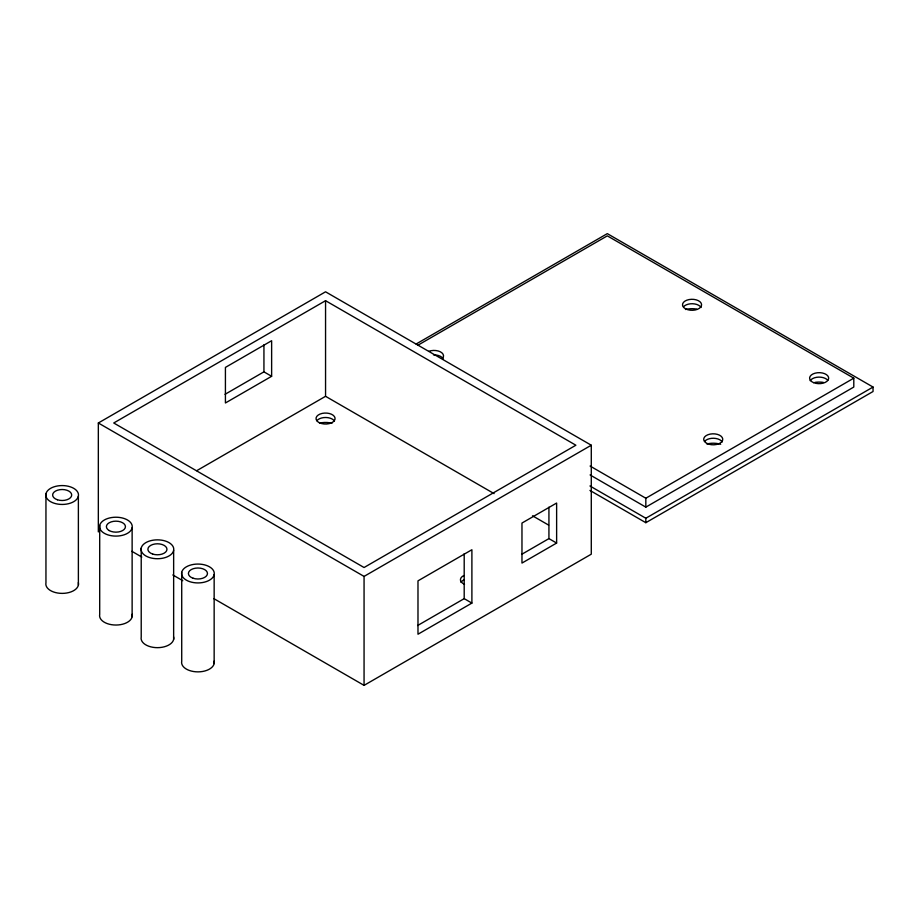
<?xml version="1.0" encoding="UTF-8"?>
<svg xmlns="http://www.w3.org/2000/svg" width="919" height="919" viewBox="0 0 919 919"><rect width="100%" height="100%" fill="white"/><g stroke="black" fill="none" stroke-linecap="round" stroke-linejoin="round"><path stroke-width="1.38" d="M98.333 531.94L98.333 422.993L325.556 291.805L591.285 445.221L591.285 554.18L364.062 685.367L213.817 598.614M325.556 300.697L113.738 422.993L364.062 567.517L575.88 445.221L325.556 300.697L325.556 396.307L494.089 493.618M225.017 394.32L263.937 371.85L271.633 376.296L271.633 340.719L225.419 367.405L225.419 402.981L271.633 376.296M196.723 470.689L325.556 396.307M416.1 344.028L607.31 233.633L873.05 387.06L873.05 391.505L645.827 522.693L589.952 490.424M417.915 345.211L607.31 235.861L853.797 378.168L853.797 387.06L645.827 507.127L590.09 474.951M98.333 422.993L364.062 576.408L591.285 445.221M521.693 554.341L548.93 538.614L556.627 543.06L556.627 503.038L521.969 523.049L521.969 563.071L556.627 543.06M417.628 625.529L464.198 598.648L471.895 603.094L471.895 549.734L417.984 580.854L417.984 634.225L471.895 603.094M590.09 466.048L645.827 498.236L853.797 378.168M589.952 485.979L645.827 518.247L873.05 387.06M532.515 515.8L548.62 525.094M131.854 551.297L141.79 557.04M172.841 574.961L182.766 580.693M645.827 498.236L645.827 507.127M645.827 518.247L645.827 522.693M548.93 507.162L548.93 538.614M464.198 553.709L464.198 598.648M364.062 576.408L364.062 685.367M263.937 344.809L263.937 371.85M214.15 574.651A16.335 9.431 0 0 1 188.096 581.026A16.335 9.431 0 0 1 191.554 564.806A16.335 9.431 0 0 1 214.15 574.651L214.15 663.587M181.721 572.342L181.721 661.289A16.335 9.431 0 0 0 198.067 671.869A16.335 9.431 0 0 0 214.116 661.129M173.645 550.447A16.335 9.431 0 0 1 147.591 556.822A16.335 9.431 0 0 1 151.049 540.602A16.335 9.431 0 0 1 173.645 550.447L173.645 639.383M141.216 548.138L141.216 637.074A16.335 9.431 0 0 0 157.563 647.665A16.335 9.431 0 0 0 173.611 636.924M132.129 527.816A16.335 9.431 0 0 1 106.076 534.192A16.335 9.431 0 0 1 109.533 517.971A16.335 9.431 0 0 1 132.129 527.816L132.129 616.752M99.7 525.507L99.7 614.443A16.335 9.431 0 0 0 116.047 625.035A16.335 9.431 0 0 0 132.095 614.294M78.379 496.157A16.335 9.431 0 0 1 52.326 502.544A16.335 9.431 0 0 1 55.783 486.323A16.335 9.431 0 0 1 78.379 496.157L78.379 585.104M45.95 493.859L45.95 582.795A16.335 9.431 0 0 0 62.308 593.387A16.335 9.431 0 0 0 78.345 582.635M319.502 423.119A16.335 9.431 0 0 1 332.012 423.222M464.52 584.266A9.535 5.503 0 0 1 463.831 575.535M316.837 420.753A9.535 5.503 0 0 1 325.797 417.49A9.535 5.503 0 0 1 334.447 421.017M461.016 582.324A9.535 5.503 0 0 1 463.831 579.981M685.482 309.485A16.335 9.431 0 0 1 696.636 309.071M814.9 382.396A16.335 9.431 0 0 1 823.367 382.396M706.872 443.957A16.335 9.431 0 0 1 720.68 444.256M428.794 351.322A9.535 5.503 0 0 1 440.373 351.828A9.535 5.503 0 0 1 442.51 358.41M704.643 441.361A9.535 5.503 0 0 1 713.764 438.26A9.535 5.503 0 0 1 722.219 441.947M810.19 380.707A9.535 5.503 0 0 1 818.749 377.112A9.535 5.503 0 0 1 827.789 380.305M683.483 306.808A9.535 5.503 0 0 1 692.65 303.741A9.535 5.503 0 0 1 701.059 307.463M433.492 354.883A9.535 5.503 0 0 1 443.061 358.663M319.559 422.82A9.535 5.503 0 0 0 334.964 419.397A9.535 5.503 0 0 0 322.132 413.412A9.535 5.503 0 0 0 319.559 422.82M57.403 499.775A9.535 5.503 0 0 0 71.693 495.008A9.535 5.503 0 0 0 57.403 490.241A9.535 5.503 0 0 0 57.403 499.775M109.177 530.55A9.535 5.503 0 0 0 125.122 528.08A9.535 5.503 0 0 0 113.451 521.349A9.535 5.503 0 0 0 109.177 530.55M152.669 554.054A9.535 5.503 0 0 0 166.959 549.286A9.535 5.503 0 0 0 152.669 544.519A9.535 5.503 0 0 0 152.669 554.054M193.162 578.258A9.535 5.503 0 0 0 207.464 573.49A9.535 5.503 0 0 0 193.162 568.735A9.535 5.503 0 0 0 193.162 578.258M706.998 443.475A9.535 5.503 0 0 0 722.587 440.339A9.535 5.503 0 0 0 710.088 434.113A9.535 5.503 0 0 0 706.998 443.475M813.637 382.66A9.535 5.503 0 0 0 828.628 378.662A9.535 5.503 0 0 0 815.13 373.171A9.535 5.503 0 0 0 813.637 382.66M685.769 308.933A9.535 5.503 0 0 0 701.392 305.855A9.535 5.503 0 0 0 688.963 299.583A9.535 5.503 0 0 0 685.769 308.933"/></g></svg>
